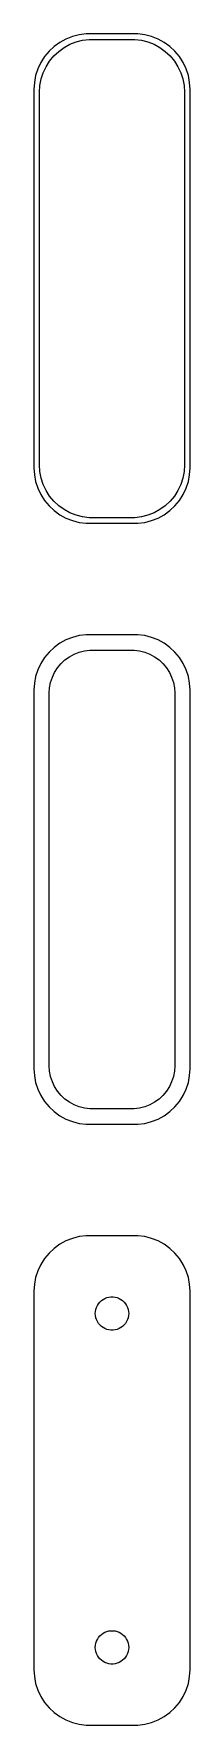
# Model space of a CAD drawing. Header units: metres. Extents: x -7 to 7, y 86 to 238.
import ezdxf

# ---------------------------------------------------------------- set-up
doc = ezdxf.new("R2010")
doc.units = ezdxf.units.M

msp = doc.modelspace()

# ---------------------------------------------------------------- linework, layer by layer
for p, q in [((-4.67912, 237.222), (-5.18712, 236.853)), ((-4.12889, 237.524), (-4.67912, 237.222)), ((-3.54507, 237.755), (-4.12889, 237.524)), ((-3.77245, 237.048), (-3.21782, 237.268)), ((-2.9369, 237.911), (-3.54507, 237.755)), ((-3.21782, 237.268), (-2.64006, 237.416)), ((-2.31395, 237.99), (-2.9369, 237.911)), ((-2.64006, 237.416), (-2.04825, 237.491)), ((2.31395, 237.99), (-2.31395, 237.99)), ((-2.04825, 237.491), (2.04825, 237.491)), ((2.04825, 237.491), (2.64006, 237.416)), ((2.9369, 237.911), (2.31395, 237.99)), ((2.64006, 237.416), (3.21782, 237.268)), ((3.54507, 237.755), (2.9369, 237.911)), ((3.21782, 237.268), (3.77245, 237.048)), ((4.12889, 237.524), (3.54507, 237.755)), ((4.67912, 237.222), (4.12889, 237.524)), ((5.18712, 236.853), (4.67912, 237.222)), ((-6.04507, 235.939), (-6.38153, 235.409)), ((-5.64484, 236.423), (-6.04507, 235.939)), ((-5.18712, 236.853), (-5.64484, 236.423)), ((-5.59282, 235.542), (-5.2126, 236.002)), ((-5.2126, 236.002), (-4.77776, 236.41)), ((-4.77776, 236.41), (-4.29517, 236.761)), ((-4.29517, 236.761), (-3.77245, 237.048)), ((3.77245, 237.048), (4.29517, 236.761)), ((4.29517, 236.761), (4.77776, 236.41)), ((4.77776, 236.41), (5.2126, 236.002)), ((5.64484, 236.423), (5.18712, 236.853)), ((5.2126, 236.002), (5.59282, 235.542)), ((6.04507, 235.939), (5.64484, 236.423)), ((6.38153, 235.409), (6.04507, 235.939)), ((-6.84291, 234.243), (-6.96057, 233.627)), ((-6.64888, 234.841), (-6.84291, 234.243)), ((-6.38153, 235.409), (-6.64888, 234.841)), ((-6.35077, 233.931), (-6.16643, 234.499)), ((-6.16643, 234.499), (-5.91245, 235.038)), ((-5.91245, 235.038), (-5.59282, 235.542)), ((5.59282, 235.542), (5.91245, 235.038)), ((5.91245, 235.038), (6.16643, 234.499)), ((6.16643, 234.499), (6.35077, 233.931)), ((6.64888, 234.841), (6.38153, 235.409)), ((6.84291, 234.243), (6.64888, 234.841)), ((6.96057, 233.627), (6.84291, 234.243)), ((-6.96057, 233.627), (-7, 233)), ((-7, 233), (-7, 199)), ((-6.5, 232.75), (-6.46254, 233.345)), ((-6.5, 199.25), (-6.5, 232.75)), ((-6.46254, 233.345), (-6.35077, 233.931)), ((6.35077, 233.931), (6.46254, 233.345)), ((6.46254, 233.345), (6.5, 232.75)), ((6.5, 232.75), (6.5, 199.25)), ((7, 233), (6.96057, 233.627)), ((7, 199), (7, 233)), ((-6.46254, 198.655), (-6.5, 199.25)), ((6.5, 199.25), (6.46254, 198.655)), ((-7, 199), (-6.96057, 198.373)), ((-6.96057, 198.373), (-6.84291, 197.757)), ((-6.84291, 197.757), (-6.64888, 197.159)), ((-6.35077, 198.069), (-6.46254, 198.655)), ((-6.16643, 197.501), (-6.35077, 198.069)), ((6.35077, 198.069), (6.16643, 197.501)), ((6.46254, 198.655), (6.35077, 198.069)), ((6.64888, 197.159), (6.84291, 197.757)), ((6.84291, 197.757), (6.96057, 198.373)), ((6.96057, 198.373), (7, 199)), ((-6.64888, 197.159), (-6.38153, 196.591)), ((-6.38153, 196.591), (-6.04507, 196.061)), ((-5.91245, 196.962), (-6.16643, 197.501)), ((-6.04507, 196.061), (-5.64484, 195.577)), ((-5.59282, 196.458), (-5.91245, 196.962)), ((-5.2126, 195.998), (-5.59282, 196.458)), ((5.59282, 196.458), (5.2126, 195.998)), ((5.91245, 196.962), (5.59282, 196.458)), ((5.64484, 195.577), (6.04507, 196.061)), ((6.16643, 197.501), (5.91245, 196.962)), ((6.04507, 196.061), (6.38153, 196.591)), ((6.38153, 196.591), (6.64888, 197.159)), ((-5.64484, 195.577), (-5.18712, 195.147)), ((-4.77776, 195.59), (-5.2126, 195.998)), ((-5.18712, 195.147), (-4.67912, 194.778)), ((-4.29517, 195.239), (-4.77776, 195.59)), ((-4.67912, 194.778), (-4.12889, 194.476)), ((-3.77245, 194.952), (-4.29517, 195.239)), ((-3.21782, 194.732), (-3.77245, 194.952)), ((-2.64006, 194.584), (-3.21782, 194.732)), ((-2.04825, 194.509), (-2.64006, 194.584)), ((2.64006, 194.584), (2.04825, 194.509)), ((3.21782, 194.732), (2.64006, 194.584)), ((3.77245, 194.952), (3.21782, 194.732)), ((4.29517, 195.239), (3.77245, 194.952)), ((4.12889, 194.476), (4.67912, 194.778)), ((4.77776, 195.59), (4.29517, 195.239)), ((4.67912, 194.778), (5.18712, 195.147)), ((5.2126, 195.998), (4.77776, 195.59)), ((5.18712, 195.147), (5.64484, 195.577)), ((-4.12889, 194.476), (-3.54507, 194.245)), ((-3.54507, 194.245), (-2.9369, 194.089)), ((-2.9369, 194.089), (-2.31395, 194.01)), ((-2.31395, 194.01), (2.31395, 194.01)), ((2.04825, 194.509), (-2.04825, 194.509)), ((2.31395, 194.01), (2.9369, 194.089)), ((2.9369, 194.089), (3.54507, 194.245)), ((3.54507, 194.245), (4.12889, 194.476)), ((-2.9369, 183.911), (-3.54507, 183.755)), ((-2.31395, 183.99), (-2.9369, 183.911)), ((2.31395, 183.99), (-2.31395, 183.99)), ((2.9369, 183.911), (2.31395, 183.99)), ((3.54507, 183.755), (2.9369, 183.911)), ((-5.64484, 182.423), (-6.04507, 181.939)), ((-5.18712, 182.853), (-5.64484, 182.423)), ((-4.67912, 183.222), (-5.18712, 182.853)), ((-4.12889, 183.524), (-4.67912, 183.222)), ((-3.54507, 183.755), (-4.12889, 183.524)), ((-3.39754, 182.251), (-2.94572, 182.43)), ((-2.94572, 182.43), (-2.47505, 182.551)), ((-2.47505, 182.551), (-1.99297, 182.612)), ((-1.99297, 182.612), (1.99297, 182.612)), ((1.99297, 182.612), (2.47505, 182.551)), ((2.47505, 182.551), (2.94572, 182.43)), ((2.94572, 182.43), (3.39754, 182.251)), ((4.12889, 183.524), (3.54507, 183.755)), ((4.67912, 183.222), (4.12889, 183.524)), ((5.18712, 182.853), (4.67912, 183.222)), ((5.64484, 182.423), (5.18712, 182.853)), ((6.04507, 181.939), (5.64484, 182.423)), ((-6.38153, 181.409), (-6.64888, 180.841)), ((-6.04507, 181.939), (-6.38153, 181.409)), ((-5.14084, 180.614), (-4.88046, 181.024)), ((-4.88046, 181.024), (-4.57071, 181.399)), ((-4.57071, 181.399), (-4.21649, 181.731)), ((-4.21649, 181.731), (-3.82336, 182.017)), ((-3.82336, 182.017), (-3.39754, 182.251)), ((3.39754, 182.251), (3.82336, 182.017)), ((3.82336, 182.017), (4.21649, 181.731)), ((4.21649, 181.731), (4.57071, 181.399)), ((4.57071, 181.399), (4.88046, 181.024)), ((4.88046, 181.024), (5.14084, 180.614)), ((6.38153, 181.409), (6.04507, 181.939)), ((6.64888, 180.841), (6.38153, 181.409)), ((-6.96057, 179.627), (-7, 179)), ((-6.84291, 180.243), (-6.96057, 179.627)), ((-6.64888, 180.841), (-6.84291, 180.243)), ((-5.58896, 179.235), (-5.49789, 179.712)), ((-5.49789, 179.712), (-5.34773, 180.174)), ((-5.34773, 180.174), (-5.14084, 180.614)), ((5.14084, 180.614), (5.34773, 180.174)), ((5.34773, 180.174), (5.49789, 179.712)), ((5.49789, 179.712), (5.58896, 179.235)), ((6.84291, 180.243), (6.64888, 180.841)), ((6.96057, 179.627), (6.84291, 180.243)), ((7, 179), (6.96057, 179.627)), ((-7, 179), (-7, 145)), ((-5.61946, 178.75), (-5.58896, 179.235)), ((-5.61946, 145.25), (-5.61946, 178.75)), ((5.58896, 179.235), (5.61946, 178.75)), ((5.61946, 178.75), (5.61946, 145.25)), ((7, 145), (7, 179)), ((-7, 145), (-6.96057, 144.373)), ((-5.58896, 144.765), (-5.61946, 145.25)), ((-5.49789, 144.288), (-5.58896, 144.765)), ((5.58896, 144.765), (5.49789, 144.288)), ((5.61946, 145.25), (5.58896, 144.765)), ((6.96057, 144.373), (7, 145)), ((-6.96057, 144.373), (-6.84291, 143.757)), ((-6.84291, 143.757), (-6.64888, 143.159)), ((-6.64888, 143.159), (-6.38153, 142.591)), ((-5.34773, 143.826), (-5.49789, 144.288)), ((-5.14084, 143.386), (-5.34773, 143.826)), ((-4.88046, 142.976), (-5.14084, 143.386)), ((-4.57071, 142.601), (-4.88046, 142.976)), ((4.88046, 142.976), (4.57071, 142.601)), ((5.14084, 143.386), (4.88046, 142.976)), ((5.34773, 143.826), (5.14084, 143.386)), ((5.49789, 144.288), (5.34773, 143.826)), ((6.38153, 142.591), (6.64888, 143.159)), ((6.64888, 143.159), (6.84291, 143.757)), ((6.84291, 143.757), (6.96057, 144.373)), ((-6.38153, 142.591), (-6.04507, 142.061)), ((-6.04507, 142.061), (-5.64484, 141.577)), ((-5.64484, 141.577), (-5.18712, 141.147)), ((-4.21649, 142.269), (-4.57071, 142.601)), ((-3.82336, 141.983), (-4.21649, 142.269)), ((-3.39754, 141.749), (-3.82336, 141.983)), ((-2.94572, 141.57), (-3.39754, 141.749)), ((-2.47505, 141.449), (-2.94572, 141.57)), ((-1.99297, 141.388), (-2.47505, 141.449)), ((1.99297, 141.388), (-1.99297, 141.388)), ((2.47505, 141.449), (1.99297, 141.388)), ((2.94572, 141.57), (2.47505, 141.449)), ((3.39754, 141.749), (2.94572, 141.57)), ((3.82336, 141.983), (3.39754, 141.749)), ((4.21649, 142.269), (3.82336, 141.983)), ((4.57071, 142.601), (4.21649, 142.269)), ((5.18712, 141.147), (5.64484, 141.577)), ((5.64484, 141.577), (6.04507, 142.061)), ((6.04507, 142.061), (6.38153, 142.591)), ((-5.18712, 141.147), (-4.67912, 140.778)), ((-4.67912, 140.778), (-4.12889, 140.476)), ((-4.12889, 140.476), (-3.54507, 140.245)), ((-3.54507, 140.245), (-2.9369, 140.089)), ((-2.9369, 140.089), (-2.31395, 140.01)), ((-2.31395, 140.01), (2.31395, 140.01)), ((2.31395, 140.01), (2.9369, 140.089)), ((2.9369, 140.089), (3.54507, 140.245)), ((3.54507, 140.245), (4.12889, 140.476)), ((4.12889, 140.476), (4.67912, 140.778)), ((4.67912, 140.778), (5.18712, 141.147)), ((-4.67912, 129.222), (-5.18712, 128.853)), ((-4.12889, 129.524), (-4.67912, 129.222)), ((-3.54507, 129.755), (-4.12889, 129.524)), ((-2.9369, 129.911), (-3.54507, 129.755)), ((-2.31395, 129.99), (-2.9369, 129.911)), ((2.31395, 129.99), (-2.31395, 129.99)), ((2.9369, 129.911), (2.31395, 129.99)), ((3.54507, 129.755), (2.9369, 129.911)), ((4.12889, 129.524), (3.54507, 129.755)), ((4.67912, 129.222), (4.12889, 129.524)), ((5.18712, 128.853), (4.67912, 129.222)), ((-6.04507, 127.939), (-6.38153, 127.409)), ((-5.64484, 128.423), (-6.04507, 127.939)), ((-5.18712, 128.853), (-5.64484, 128.423)), ((5.64484, 128.423), (5.18712, 128.853)), ((6.04507, 127.939), (5.64484, 128.423)), ((6.38153, 127.409), (6.04507, 127.939)), ((-6.84291, 126.243), (-6.96057, 125.627)), ((-6.64888, 126.841), (-6.84291, 126.243)), ((-6.38153, 127.409), (-6.64888, 126.841)), ((6.64888, 126.841), (6.38153, 127.409)), ((6.84291, 126.243), (6.64888, 126.841)), ((6.96057, 125.627), (6.84291, 126.243)), ((-6.96057, 125.627), (-7, 125)), ((-7, 125), (-7, 91)), ((7, 125), (6.96057, 125.627)), ((7, 91), (7, 125)), ((-1.5, 123), (-1.48816, 123.188)), ((-1.48816, 123.188), (-1.45287, 123.373)), ((-1.45287, 123.373), (-1.39465, 123.552)), ((-1.39465, 123.552), (-1.31445, 123.723)), ((-1.31445, 123.723), (-1.21352, 123.882)), ((-1.21352, 123.882), (-1.09344, 124.027)), ((-1.09344, 124.027), (-0.956131, 124.156)), ((-0.956131, 124.156), (-0.803726, 124.266)), ((-0.803726, 124.266), (-0.638657, 124.357)), ((-0.638657, 124.357), (-0.463516, 124.427)), ((-0.463516, 124.427), (-0.281067, 124.473)), ((-0.281067, 124.473), (-0.094177, 124.497)), ((-0.094177, 124.497), (0.094177, 124.497)), ((0.094177, 124.497), (0.281067, 124.473)), ((0.281067, 124.473), (0.463516, 124.427)), ((0.463516, 124.427), (0.638657, 124.357)), ((0.638657, 124.357), (0.803726, 124.266)), ((0.803726, 124.266), (0.956131, 124.156)), ((0.956131, 124.156), (1.09344, 124.027)), ((1.09344, 124.027), (1.21352, 123.882)), ((1.21352, 123.882), (1.31445, 123.723)), ((1.31445, 123.723), (1.39465, 123.552)), ((1.39465, 123.552), (1.45287, 123.373)), ((1.45287, 123.373), (1.48816, 123.188)), ((1.48816, 123.188), (1.5, 123)), ((-1.48816, 122.812), (-1.5, 123)), ((-1.45287, 122.627), (-1.48816, 122.812)), ((-1.39465, 122.448), (-1.45287, 122.627)), ((-1.31445, 122.277), (-1.39465, 122.448)), ((-1.21352, 122.118), (-1.31445, 122.277)), ((-1.09344, 121.973), (-1.21352, 122.118)), ((-0.956131, 121.844), (-1.09344, 121.973)), ((-0.803726, 121.734), (-0.956131, 121.844)), ((-0.638657, 121.643), (-0.803726, 121.734)), ((-0.463516, 121.573), (-0.638657, 121.643)), ((0.638657, 121.643), (0.463516, 121.573)), ((0.803726, 121.734), (0.638657, 121.643)), ((0.956131, 121.844), (0.803726, 121.734)), ((1.09344, 121.973), (0.956131, 121.844)), ((1.21352, 122.118), (1.09344, 121.973)), ((1.31445, 122.277), (1.21352, 122.118)), ((1.39465, 122.448), (1.31445, 122.277)), ((1.45287, 122.627), (1.39465, 122.448)), ((1.48816, 122.812), (1.45287, 122.627)), ((1.5, 123), (1.48816, 122.812)), ((-0.281067, 121.527), (-0.463516, 121.573)), ((-0.094177, 121.503), (-0.281067, 121.527)), ((0.094177, 121.503), (-0.094177, 121.503)), ((0.281067, 121.527), (0.094177, 121.503)), ((0.463516, 121.573), (0.281067, 121.527)), ((-0.956131, 94.1558), (-0.803726, 94.2665)), ((-0.803726, 94.2665), (-0.638657, 94.3573)), ((-0.638657, 94.3573), (-0.463516, 94.4266)), ((-0.463516, 94.4266), (-0.281067, 94.4734)), ((-0.281067, 94.4734), (-0.094177, 94.4971)), ((-0.094177, 94.4971), (0.094177, 94.4971)), ((0.094177, 94.4971), (0.281067, 94.4734)), ((0.281067, 94.4734), (0.463516, 94.4266)), ((0.463516, 94.4266), (0.638657, 94.3573)), ((0.638657, 94.3573), (0.803726, 94.2665)), ((0.803726, 94.2665), (0.956131, 94.1558)), ((-1.5, 93), (-1.48816, 93.188)), ((-1.48816, 92.812), (-1.5, 93)), ((-1.48816, 93.188), (-1.45287, 93.373)), ((-1.45287, 92.627), (-1.48816, 92.812)), ((-1.45287, 93.373), (-1.39465, 93.5522)), ((-1.39465, 93.5522), (-1.31445, 93.7226)), ((-1.31445, 93.7226), (-1.21352, 93.8817)), ((-1.21352, 93.8817), (-1.09344, 94.0268)), ((-1.09344, 94.0268), (-0.956131, 94.1558)), ((0.956131, 94.1558), (1.09344, 94.0268)), ((1.09344, 94.0268), (1.21352, 93.8817)), ((1.21352, 93.8817), (1.31445, 93.7226)), ((1.31445, 93.7226), (1.39465, 93.5522)), ((1.39465, 93.5522), (1.45287, 93.373)), ((1.45287, 93.373), (1.48816, 93.188)), ((1.48816, 92.812), (1.45287, 92.627)), ((1.48816, 93.188), (1.5, 93)), ((1.5, 93), (1.48816, 92.812)), ((-1.39465, 92.4478), (-1.45287, 92.627)), ((-1.31445, 92.2774), (-1.39465, 92.4478)), ((-1.21352, 92.1183), (-1.31445, 92.2774)), ((-1.09344, 91.9732), (-1.21352, 92.1183)), ((-0.956131, 91.8442), (-1.09344, 91.9732)), ((-0.803726, 91.7335), (-0.956131, 91.8442)), ((-0.638657, 91.6428), (-0.803726, 91.7335)), ((-0.463516, 91.5734), (-0.638657, 91.6428)), ((-0.281067, 91.5266), (-0.463516, 91.5734)), ((-0.094177, 91.503), (-0.281067, 91.5266)), ((0.094177, 91.503), (-0.094177, 91.503)), ((0.281067, 91.5266), (0.094177, 91.503)), ((0.463516, 91.5734), (0.281067, 91.5266)), ((0.638657, 91.6428), (0.463516, 91.5734)), ((0.803726, 91.7335), (0.638657, 91.6428)), ((0.956131, 91.8442), (0.803726, 91.7335)), ((1.09344, 91.9732), (0.956131, 91.8442)), ((1.21352, 92.1183), (1.09344, 91.9732)), ((1.31445, 92.2774), (1.21352, 92.1183)), ((1.39465, 92.4478), (1.31445, 92.2774)), ((1.45287, 92.627), (1.39465, 92.4478)), ((-7, 91), (-6.96057, 90.3733)), ((-6.96057, 90.3733), (-6.84291, 89.7566)), ((-6.84291, 89.7566), (-6.64888, 89.1594)), ((6.64888, 89.1594), (6.84291, 89.7566)), ((6.84291, 89.7566), (6.96057, 90.3733)), ((6.96057, 90.3733), (7, 91)), ((-6.64888, 89.1594), (-6.38153, 88.5912)), ((-6.38153, 88.5912), (-6.04507, 88.0611)), ((6.04507, 88.0611), (6.38153, 88.5912)), ((6.38153, 88.5912), (6.64888, 89.1594)), ((-6.04507, 88.0611), (-5.64484, 87.5773)), ((-5.64484, 87.5773), (-5.18712, 87.1474)), ((-5.18712, 87.1474), (-4.67912, 86.7784)), ((-4.67912, 86.7784), (-4.12889, 86.4759)), ((4.12889, 86.4759), (4.67912, 86.7784)), ((4.67912, 86.7784), (5.18712, 87.1474)), ((5.18712, 87.1474), (5.64484, 87.5773)), ((5.64484, 87.5773), (6.04507, 88.0611)), ((-4.12889, 86.4759), (-3.54507, 86.2447)), ((-3.54507, 86.2447), (-2.9369, 86.0886)), ((-2.9369, 86.0886), (-2.31395, 86.0099)), ((-2.31395, 86.0099), (2.31395, 86.0099)), ((2.31395, 86.0099), (2.9369, 86.0886)), ((2.9369, 86.0886), (3.54507, 86.2447)), ((3.54507, 86.2447), (4.12889, 86.4759))]:
    msp.add_line(p, q)

doc.saveas('drawing.dxf')
